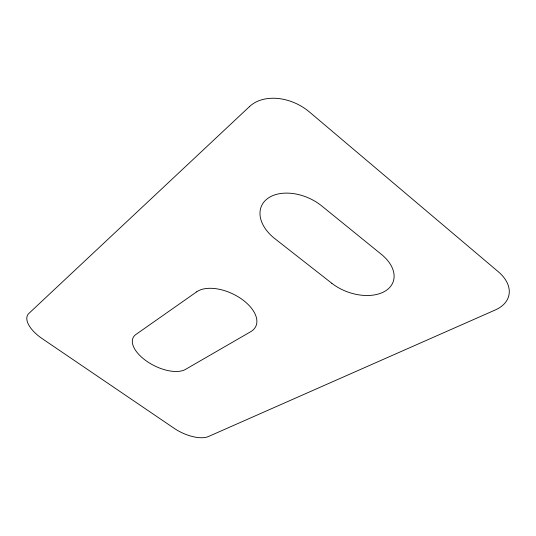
<?xml version="1.0" encoding="UTF-8"?>
<svg xmlns="http://www.w3.org/2000/svg" width="536" height="536" viewBox="0 0 536 536"><rect width="100%" height="100%" fill="white"/><g stroke="black" fill="none" stroke-linecap="round" stroke-linejoin="round"><path stroke-width="0.8" d="M249.615 106.476L28.864 313.439A28.937 13.44 30 0 0 42.21 338.645L174.227 428.351A27.182 12.281 25 0 0 208.444 436.525L495.358 309.935A41.942 26.599 13.3 0 0 498.286 271.725L309.473 112.011A43.925 32.026 27.3 0 0 249.615 106.476M196.699 291.819L135.943 334.451A31.296 15.604 26.8 0 0 146.435 361.023A31.296 15.604 26.8 0 0 185.496 369.398L250.694 331.704A34.92 19.484 25.4 0 0 242.56 299.738A34.92 19.484 25.4 0 0 196.699 291.819M331.817 283.289L274.874 238.688A39.825 26.311 23.7 0 1 268.054 198.199A39.825 26.311 23.7 0 1 321.727 205.938L381.505 254.459A39.141 24.911 19.7 0 1 384.808 291.316A39.141 24.911 19.7 0 1 331.817 283.289"/></g></svg>
